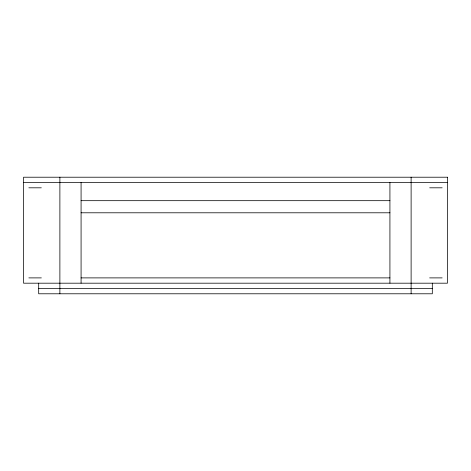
<?xml version="1.0" encoding="UTF-8"?>
<svg xmlns="http://www.w3.org/2000/svg" width="471" height="471" viewBox="0 0 471 471"><rect width="100%" height="100%" fill="white"/><g stroke="black" fill="none" stroke-linecap="round" stroke-linejoin="round"><path stroke-width="0.71" d="M23.55 182.512L447.45 182.512M28.849 187.811L41.313 187.811M429.687 187.811L442.151 187.811M81.077 200.681L389.923 200.681M81.077 212.792L389.923 212.792M28.849 277.89L41.348 277.89M81.065 277.89L389.935 277.89M429.652 277.89L442.151 277.89M38.687 288.488L432.313 288.488M432.313 283.189L432.313 293.786L38.687 293.786L38.687 283.189M411.118 177.214L411.118 293.786M389.923 182.512L389.923 283.189M81.077 182.512L81.077 283.189M59.882 177.214L59.882 293.786M447.45 177.214L23.55 177.214L23.55 283.189L447.45 283.189L447.45 177.214"/></g></svg>
